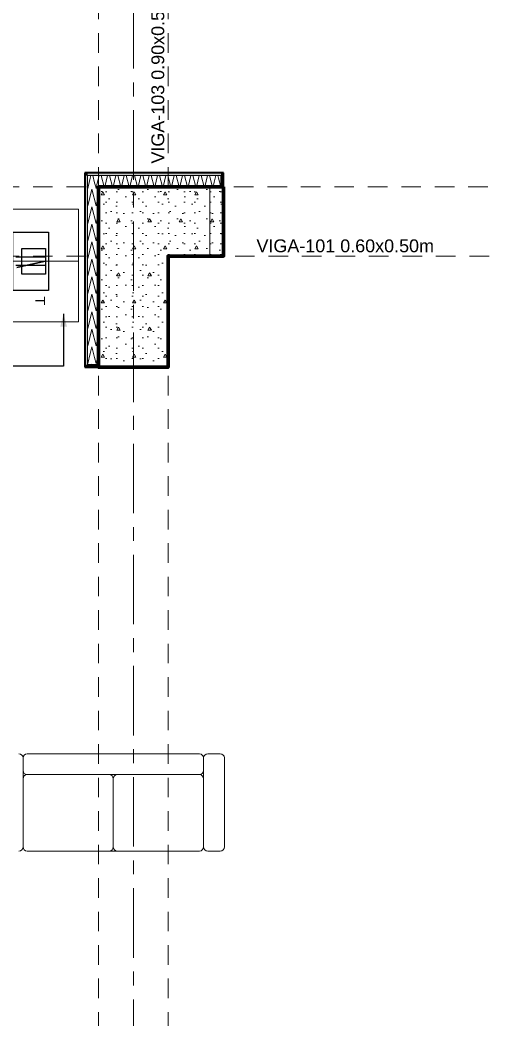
# Model space of a CAD drawing. Header units: inches. Extents: x -19 to 5698, y -728 to 92.
# Drawn here: x 200.5 to 203.86, y 11.41 to 18.6 of the extents above; entities that cross this region are included whole.
import ezdxf

# ---------------------------------------------------------------- set-up
doc = ezdxf.new("R2010")
doc.units = ezdxf.units.IN
doc.header["$MEASUREMENT"] = 0
for name, pattern in [('HIDDEN', [0.375, 0.25, -0.125]), ('Hidden Line', [0.195611, 0.141111, -0.0545]), ('Punto & Raya', [0.65, 0.5, -0.075, 0, -0.075])]:
    doc.linetypes.add(name, pattern=pattern)
doc.layers.get('0').update_dxf_attribs({"color": 61})
doc.layers.add('00 conduct tomacorr', color=120, linetype='HIDDEN', lineweight=30)
doc.layers.add('T.S.', color=61, linetype='Continuous', lineweight=25)
for name, color, linetype in [('02 _ ARQ _ ALB _ Ejes Generales', 251, 'Continuous'), ('02 _ ARQ _ ALB _ Mobiliario', 7, 'Continuous'), ('02 _ ARQ _ ZON _ Espacio.3D', 7, 'Continuous'), ('08 _ STR _ EXT _ 06 Columnas', 7, 'Continuous'), ('08 _ STR _ EXT _ 09 Vigas', 251, 'Continuous'), ('Estructura - 04 MURO', 7, 'Continuous'), ('Notas - Etiquetas', 7, 'Continuous')]:
    doc.layers.add(name, color=color, linetype=linetype)
doc.styles.add('Estilo_Generado_4', font='swisse.ttf')
doc.dimstyles.new('Estilo_Generado__8', dxfattribs={"dimtxt": 0.18, "dimasz": 0.0912, "dimexe": 0.18, "dimexo": 0.0625, "dimgap": 0, "dimtad": 0, "dimtih": 1, "dimtoh": 1, "dimdec": 4, "dimzin": 0, "dimdsep": 46, "dimcen": 0.09, "dimadec": 0, "dimazin": 0, "dimtfac": 1, "dimtdec": 4, "dimtmove": 0, "dimatfit": 3, "dimldrblk": 'ARROWHEAD_5', "dimfxl": 1, "dimtolj": 1, "dimtzin": 0, "dimarcsym": 0})

# ---------------------------------------------------------------- blocks, each defined once
blk = doc.blocks.new('*X145', base_point=(1608.118, 0))
at = {"layer": 'Estructura - 04 MURO', "color": 9, "linetype": 'Continuous', "lineweight": 5}
for p, q in [((1625.0205, 17.4325), (1625.0316, 17.48)), ((1625.0455, 17.48), (1625.0503, 17.4623)), ((1624.988, 17.4707), (1625.003, 17.4149))]:
    blk.add_line(p, q, dxfattribs=at)
blk = doc.blocks.new('*X146', base_point=(1608.118, 0))
at = {"layer": 'Estructura - 04 MURO', "color": 9, "linetype": 'Continuous', "lineweight": 5}
for p, q in [((1625.003, 17.4149), (1625.007, 17.4)), ((1625.013, 17.4), (1625.0205, 17.4325)), ((1625.0503, 17.4623), (1625.067, 17.4))]:
    blk.add_line(p, q, dxfattribs=at)
blk = doc.blocks.new('*X147', base_point=(1608.118, 0))
at = {"layer": 'Estructura - 04 MURO', "color": 9, "linetype": 'Continuous', "lineweight": 5}
for p, q in [((1624.113, 17.4), (1624.1271, 17.4609)), ((1624.1593, 17.4288), (1624.167, 17.4)), ((1624.173, 17.4), (1624.1758, 17.4122))]:
    blk.add_line(p, q, dxfattribs=at)
blk = doc.blocks.new('*X148', base_point=(1608.118, 0))
at = {"layer": 'Estructura - 04 MURO', "color": 9, "linetype": 'Continuous', "lineweight": 5}
for p, q in [((1624.188, 17.4648), (1624.1916, 17.48)), ((1624.2055, 17.48), (1624.227, 17.4)), ((1624.233, 17.4), (1624.2516, 17.48)), ((1624.2655, 17.48), (1624.287, 17.4)), ((1624.293, 17.4), (1624.3116, 17.48)), ((1624.3255, 17.48), (1624.347, 17.4)), ((1624.353, 17.4), (1624.3716, 17.48)), ((1624.3855, 17.48), (1624.407, 17.4)), ((1624.413, 17.4), (1624.4316, 17.48)), ((1624.4455, 17.48), (1624.467, 17.4)), ((1624.473, 17.4), (1624.4916, 17.48)), ((1624.5055, 17.48), (1624.527, 17.4)), ((1624.533, 17.4), (1624.5516, 17.48)), ((1624.5655, 17.48), (1624.587, 17.4)), ((1624.593, 17.4), (1624.6116, 17.48)), ((1624.6255, 17.48), (1624.647, 17.4)), ((1624.653, 17.4), (1624.6716, 17.48)), ((1624.6855, 17.48), (1624.707, 17.4)), ((1624.713, 17.4), (1624.7316, 17.48)), ((1624.7455, 17.48), (1624.767, 17.4)), ((1624.773, 17.4), (1624.7916, 17.48)), ((1624.8055, 17.48), (1624.827, 17.4)), ((1624.833, 17.4), (1624.8516, 17.48)), ((1624.8655, 17.48), (1624.887, 17.4)), ((1624.893, 17.4), (1624.9116, 17.48)), ((1624.9255, 17.48), (1624.947, 17.4)), ((1624.953, 17.4), (1624.9716, 17.48)), ((1624.9855, 17.48), (1624.988, 17.4707))]:
    blk.add_line(p, q, dxfattribs=at)
blk = doc.blocks.new('*X149', base_point=(1608.118, 0))
at = {"layer": 'Estructura - 04 MURO', "color": 9, "linetype": 'Continuous', "lineweight": 5}
for p, q in [((1624.1271, 17.4609), (1624.1316, 17.48)), ((1624.1455, 17.48), (1624.1593, 17.4288)), ((1624.1758, 17.4122), (1624.188, 17.4648))]:
    blk.add_line(p, q, dxfattribs=at)
blk = doc.blocks.new('*X150', base_point=(1608.118, 0))
at = {"layer": 'Estructura - 04 MURO', "color": 9, "linetype": 'Continuous', "lineweight": 5}
for p, q in [((1624.1702, 16.128), (1624.1865, 16.1983)), ((1624.1376, 16.1198), (1624.138, 16.1219)), ((1624.138, 16.1219), (1624.1386, 16.1198)), ((1624.1588, 16.1706), (1624.1702, 16.128))]:
    blk.add_line(p, q, dxfattribs=at)
blk = doc.blocks.new('*X151', base_point=(1608.118, 0))
at = {"layer": 'Estructura - 04 MURO', "color": 9, "linetype": 'Continuous', "lineweight": 5}
for p, q in [((1624.108, 17.3961), (1624.1102, 17.388)), ((1624.1102, 17.388), (1624.113, 17.4)), ((1624.1102, 17.262), (1624.138, 17.3819)), ((1624.138, 17.3819), (1624.1702, 17.262)), ((1624.167, 17.4), (1624.1702, 17.388)), ((1624.1702, 17.388), (1624.173, 17.4)), ((1624.1702, 17.262), (1624.188, 17.3388)), ((1624.108, 17.2701), (1624.1102, 17.262)), ((1624.1102, 17.136), (1624.138, 17.2559)), ((1624.138, 17.2559), (1624.1702, 17.136)), ((1624.1702, 17.136), (1624.188, 17.2128)), ((1624.108, 17.1441), (1624.1102, 17.136)), ((1624.1102, 17.01), (1624.138, 17.1299)), ((1624.138, 17.1299), (1624.1702, 17.01)), ((1624.1702, 17.01), (1624.188, 17.0868)), ((1624.108, 17.0181), (1624.1102, 17.01)), ((1624.1102, 16.884), (1624.138, 17.0039)), ((1624.138, 17.0039), (1624.1702, 16.884)), ((1624.1702, 16.884), (1624.188, 16.9608)), ((1624.108, 16.8921), (1624.1102, 16.884)), ((1624.1102, 16.758), (1624.138, 16.8779)), ((1624.138, 16.8779), (1624.1702, 16.758)), ((1624.1702, 16.758), (1624.188, 16.8348)), ((1624.108, 16.7661), (1624.1102, 16.758)), ((1624.1102, 16.632), (1624.138, 16.7519)), ((1624.138, 16.7519), (1624.1702, 16.632)), ((1624.1702, 16.632), (1624.188, 16.7088)), ((1624.108, 16.6401), (1624.1102, 16.632)), ((1624.1102, 16.506), (1624.138, 16.6259)), ((1624.138, 16.6259), (1624.1702, 16.506)), ((1624.1702, 16.506), (1624.188, 16.5828)), ((1624.108, 16.5141), (1624.1102, 16.506)), ((1624.1102, 16.38), (1624.138, 16.4999)), ((1624.138, 16.4999), (1624.1702, 16.38)), ((1624.1702, 16.38), (1624.188, 16.4568)), ((1624.108, 16.3881), (1624.1102, 16.38)), ((1624.1102, 16.254), (1624.138, 16.3739)), ((1624.138, 16.3739), (1624.1702, 16.254)), ((1624.1702, 16.254), (1624.188, 16.3308)), ((1624.108, 16.2621), (1624.1102, 16.254)), ((1624.1269, 16.1998), (1624.138, 16.2479)), ((1624.138, 16.2479), (1624.1509, 16.1998)), ((1624.1869, 16.1998), (1624.188, 16.2048))]:
    blk.add_line(p, q, dxfattribs=at)
blk = doc.blocks.new('*X152', base_point=(1608.118, 0))
at = {"layer": 'Estructura - 04 MURO', "color": 9, "linetype": 'Continuous', "lineweight": 5}
for p, q in [((1624.1102, 16.128), (1624.1269, 16.1998)), ((1624.1509, 16.1998), (1624.1588, 16.1706)), ((1624.1865, 16.1983), (1624.1869, 16.1998)), ((1624.108, 16.1361), (1624.1102, 16.128))]:
    blk.add_line(p, q, dxfattribs=at)
blk = doc.blocks.new('ARROWHEAD_5')
at = {"linetype": 'Continuous', "lineweight": 0}
blk.add_hatch(color=0, dxfattribs=at).paths.add_polyline_path([(-1, 0.2679), (0, 0), (-1, -0.2679)])
at = {"color": 0, "linetype": 'Continuous', "lineweight": 0}
blk.add_line((0, 0), (-1, 0), dxfattribs=at)
blk = doc.blocks.new('T.S.')
for p, q in [((2755.0914, 1630.1123), (2755.0914, 1629.8975)), ((2755.153, 1630.1123), (2755.153, 1629.8975))]:
    blk.add_line(p, q)
for points in [[(2754.9116, 1630.1338), (2755.3328, 1630.1338), (2755.3328, 1629.8758), (2754.9116, 1629.8758)], [(2755.0298, 1630.1123), (2755.2146, 1630.1123), (2755.2146, 1629.9403), (2755.0298, 1629.9403)]]:
    blk.add_lwpolyline(points, close=True)
at = {"color": 3, "insert": (2755.3768, 1630.1075), "char_height": 0.07, "attachment_point": 1}
blk.add_mtext_dynamic_manual_height_columns('{\\fVerdana|b0|i0|c0|p34;\\C1;T}', width=0.044429, gutter_width=12.5, heights=[0], dxfattribs=at)

msp = doc.modelspace()

# ---------------------------------------------------------------- hatches: boundary and pattern name
at = {"layer": '08 _ STR _ EXT _ 06 Columnas', "linetype": 'Continuous', "lineweight": 9}
h = msp.add_hatch(dxfattribs=at)
h.set_pattern_fill('HORMIGÓN_EN_MASA_0002', style=0, pattern_type=2)
h.set_pattern_definition([(0, (185.00004, 1e-08), (0, 0.3897114), [0.024375, -0.200625]), (0, (185.11254, 0.19486), (0, 0.3897114), [0.024375, -0.200625]), (60, (185.00004, 1e-08), (-0.3375, 0.194856), [0.024375, -0.200625]), (60, (185.22504, 1e-08), (-0.3375, 0.194856), [0.024375, -0.200625]), (120, (185.0244, 1e-08), (0.3375, 0.194856), [0.024375, -0.200625]), (120, (185.2494, 1e-08), (0.3375, 0.194856), [0.024375, -0.200625]), (0, (185.00004, 0.0375), (0, 0.075), [0, -0.075, 0, -0.1125]), (45, (185.03754, 0.0375), (-0.053033, 0.053033), [0, -0.05625, 0, -0.09375])])
h.paths.add_polyline_path([(201.97, 17.4), (201.07, 17.4), (201.07, 16.0998), (201.57, 16.0999), (201.57, 16.9), (201.97, 16.9001)])
at = {"layer": 'Estructura - 04 MURO', "linetype": 'Continuous', "lineweight": 9}
for points in [[(200.99, 17.48), (200.97, 17.5), (200.97, 17.48)], [(200.99, 17.5), (200.97, 17.5), (200.99, 17.48)], [(200.97, 17.48), (200.97, 16.1198), (200.99, 16.1198), (200.99, 17.48)], [(200.99, 17.5), (200.99, 17.48), (201.95, 17.48), (201.95, 17.5)], [(201.95, 17.5), (201.95, 17.48), (201.97, 17.5)], [(201.95, 17.48), (201.97, 17.48), (201.97, 17.5)], [(201.95, 17.48), (201.95, 17.4), (201.97, 17.4), (201.97, 17.48)], [(200.99, 16.1198), (200.97, 16.0998), (200.99, 16.0998)], [(200.99, 16.1198), (200.97, 16.1198), (200.97, 16.0998)], [(200.99, 16.0998), (201.07, 16.0998), (201.07, 16.1198), (200.99, 16.1198)]]:
    msp.add_hatch(color=250, dxfattribs=at).paths.add_polyline_path(points)

# ---------------------------------------------------------------- linework, layer by layer
at = {"layer": '00 conduct tomacorr'}
msp.add_arc((199.2374, 22.9713), 6.2783, 254.03782, 283.36071, dxfattribs=at)
at = {"layer": '02 _ ARQ _ ALB _ Ejes Generales', "color": 251, "linetype": 'Punto & Raya', "lineweight": 13, "true_color": 0x636466}
msp.add_line((201.32, 3.05), (201.32, 44.9), dxfattribs=at)
at = {"layer": '02 _ ARQ _ ALB _ Mobiliario', "color": 175, "linetype": 'Continuous', "lineweight": 13}
for p, q in [((201.7955, 13.3177), (200.5555, 13.3177)), ((201.9455, 13.3177), (201.8555, 13.3177)), ((200.5255, 13.2877), (200.5255, 13.1977)), ((200.5255, 12.6477), (200.5255, 13.2877)), ((201.8255, 13.1977), (201.8255, 13.2877)), ((201.8255, 13.2877), (201.8255, 12.6477)), ((201.9755, 12.6477), (201.9755, 13.2877)), ((201.1455, 13.1677), (200.5555, 13.1677)), ((201.7955, 13.1677), (200.5555, 13.1677)), ((200.5555, 13.1677), (201.7955, 13.1677)), ((201.7955, 13.1677), (201.2055, 13.1677)), ((200.5255, 13.1377), (200.5255, 12.6477)), ((200.5255, 13.1377), (200.5255, 12.6477)), ((201.1755, 12.6477), (201.1755, 13.1377)), ((201.1755, 13.1377), (201.1755, 12.6477)), ((201.8255, 12.6477), (201.8255, 13.1377)), ((201.8255, 12.6477), (201.8255, 13.1377)), ((200.5555, 12.6177), (201.1455, 12.6177)), ((200.5555, 12.6177), (201.7955, 12.6177)), ((201.2055, 12.6177), (201.7955, 12.6177)), ((201.8555, 12.6177), (201.9455, 12.6177))]:
    msp.add_line(p, q, dxfattribs=at)
at = {"layer": '02 _ ARQ _ ALB _ Mobiliario', "color": 175, "linetype": 'Continuous', "lineweight": 13, "flags": 128}
for points in [[(200.2743, 16.863), (200.9243, 16.863), (200.9243, 17.238), (200.2743, 17.238)], [(200.2743, 16.863), (200.2743, 16.428), (200.9243, 16.428), (200.9243, 16.863)]]:
    msp.add_lwpolyline(points, close=True, dxfattribs=at)
at = {"layer": '02 _ ARQ _ ALB _ Mobiliario', "color": 175, "linetype": 'Continuous', "lineweight": 13}
for centre, start, end in [((200.4955, 13.2877), 0, 90), ((200.5555, 13.2877), 90, 180), ((201.7955, 13.2877), 0, 90), ((201.8555, 13.2877), 90, 180), ((201.9455, 13.2877), 0, 90), ((200.5555, 13.1977), 180, 270), ((200.5555, 13.1377), 90, 180), ((200.5555, 13.1377), 90, 180), ((201.1455, 13.1377), 0, 90), ((201.2055, 13.1377), 90, 180), ((201.7955, 13.1977), 270, 0), ((201.7955, 13.1377), 0, 90), ((201.7955, 13.1377), 0, 90), ((200.4955, 12.6477), 270, 0), ((200.5555, 12.6477), 180, 270), ((200.5555, 12.6477), 180, 270), ((201.1455, 12.6477), 270, 0), ((201.2055, 12.6477), 180, 270), ((201.7955, 12.6477), 270, 0), ((201.7955, 12.6477), 270, 0), ((201.8555, 12.6477), 180, 270), ((201.9455, 12.6477), 270, 0)]:
    msp.add_arc(centre, 0.03, start, end, dxfattribs=at)
at = {"layer": '02 _ ARQ _ ZON _ Espacio.3D', "color": 254, "linetype": 'Continuous', "lineweight": 0, "flags": 128}
msp.add_lwpolyline([(201.57, 16.0999), (201.07, 16.0998), (201.07, 17.4), (201.87, 17.4), (201.87, 16.9), (201.57, 16.9)], close=True, dxfattribs=at)
at = {"layer": '08 _ STR _ EXT _ 06 Columnas', "color": 7, "linetype": 'Continuous', "lineweight": 80, "flags": 128}
msp.add_lwpolyline([(201.97, 17.4), (201.07, 17.4), (201.07, 16.0998), (201.57, 16.0999), (201.57, 16.9), (201.97, 16.9001)], close=True, dxfattribs=at)
at = {"layer": '08 _ STR _ EXT _ 09 Vigas', "color": 251, "linetype": 'Hidden Line', "lineweight": 13, "true_color": 0x636466}
for p, q in [((201.07, 17.4), (201.07, 29.7)), ((201.57, 17.4), (201.57, 29.7)), ((194.57, 17.4), (215.07, 17.4)), ((194.57, 16.9), (201.07, 16.9)), ((201.07, 7.7), (201.07, 16.9)), ((201.57, 16.9), (208.07, 16.9)), ((201.57, 7.7), (201.57, 16.9))]:
    msp.add_line(p, q, dxfattribs=at)
at = {"layer": 'Estructura - 04 MURO', "color": 143, "linetype": 'Continuous', "lineweight": 5}
for p, q in [((200.99, 17.48), (200.99, 17.4)), ((201.07, 17.48), (200.99, 17.48)), ((200.99, 17.48), (200.99, 17.4)), ((201.87, 17.48), (201.07, 17.48)), ((201.95, 17.48), (201.87, 17.48)), ((201.95, 17.48), (201.87, 17.48)), ((201.95, 17.4), (201.95, 17.48)), ((200.99, 17.4), (200.99, 16.1998)), ((200.99, 16.1998), (200.99, 16.1198)), ((200.99, 16.1198), (201.07, 16.1198)), ((200.99, 16.1198), (201.07, 16.1198)), ((201.07, 16.1198), (201.07, 16.1198))]:
    msp.add_line(p, q, dxfattribs=at)
at = {"layer": 'Estructura - 04 MURO', "color": 7, "linetype": 'Continuous', "lineweight": 40, "flags": 128}
for points in [[(200.97, 17.5), (200.97, 17.48)], [(201.95, 17.5), (200.97, 17.5)], [(200.97, 17.48), (200.97, 16.0998)], [(201.97, 17.5), (201.95, 17.5)], [(201.97, 17.4), (201.97, 17.5)], [(201.07, 16.0998), (201.07, 16.1198)], [(200.97, 16.0998), (200.99, 16.0998)], [(200.99, 16.0998), (201.07, 16.0998)]]:
    msp.add_lwpolyline(points, dxfattribs=at)
at = {"layer": 'Estructura - 04 MURO', "color": 143, "linetype": 'Continuous', "lineweight": 5, "flags": 128}
for points in [[(201.07, 17.4), (201.07, 17.4)], [(201.07, 16.1998), (201.07, 17.4)], [(201.07, 16.1198), (201.07, 16.1998)]]:
    msp.add_lwpolyline(points, dxfattribs=at)

# ---------------------------------------------------------------- block references
at = {"layer": 'Estructura - 04 MURO', "color": 7, "lineweight": 80}
for name in ['*X149', '*X148', '*X145', '*X147', '*X146', '*X151', '*X152', '*X150']:
    msp.add_blockref(name, (185, 0), dxfattribs=at)
at = {"layer": 'T.S.', "rotation": 270}
msp.add_blockref('T.S.', (-1429.424, 2771.9852), dxfattribs=at)

# ---------------------------------------------------------------- texts
at = {"layer": 'Notas - Etiquetas', "color": 171, "linetype": 'Continuous', "lineweight": 13, "insert": (201.5435, 17.5661), "char_height": 0.0925, "attachment_point": 7, "rotation": 90, "style": 'Estilo_Generado_4'}
msp.add_mtext('\\A1;{\\pql;\\fSwis721 Ex BT|b0|i0|c0|p34;VIGA-103\\fSwis721 Ex BT|b0|i0|c0|p34; \\fSwis721 Ex BT|b0|i0|c0|p34;0.90\\fSwis721 Ex BT|b0|i0|c0|p34;x\\fSwis721 Ex BT|b0|i0|c0|p34;0.50\\fSwis721 Ex BT|b0|i0|c0|p34;m}', dxfattribs=at)
at = {"layer": 'Notas - Etiquetas', "color": 171, "linetype": 'Continuous', "lineweight": 13, "insert": (202.2065, 16.9267), "char_height": 0.0925, "attachment_point": 7, "style": 'Estilo_Generado_4'}
msp.add_mtext('\\A1;{\\pql;\\fSwis721 Ex BT|b0|i0|c0|p34;VIGA-101\\fSwis721 Ex BT|b0|i0|c0|p34; \\fSwis721 Ex BT|b0|i0|c0|p34;0.60\\fSwis721 Ex BT|b0|i0|c0|p34;x\\fSwis721 Ex BT|b0|i0|c0|p34;0.50\\fSwis721 Ex BT|b0|i0|c0|p34;m}', dxfattribs=at)

# ---------------------------------------------------------------- leaders
at = {"layer": 'Notas - Etiquetas', "color": 144, "linetype": 'Continuous', "lineweight": 13, "annotation_type": 0, "has_hookline": 1, "hookline_direction": 1, "text_width": 2.0495}
msp.add_leader([(200.8177, 16.4839), (200.8177, 16.1075), (198.5605, 16.1075)], dimstyle='Estilo_Generado__8', dxfattribs=at)

doc.saveas('drawing.dxf')
